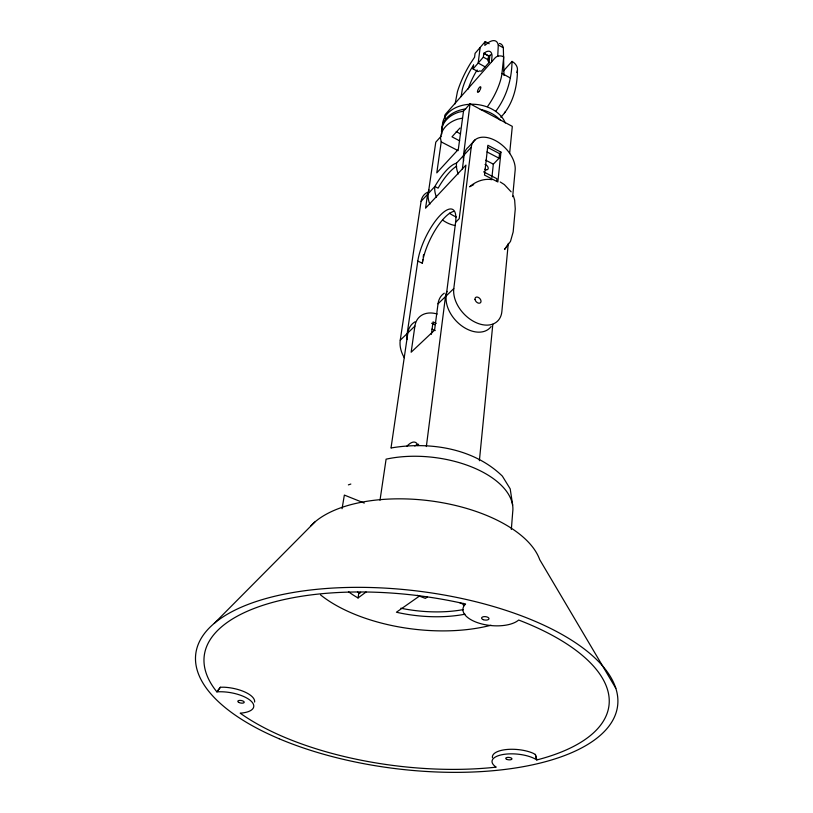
<?xml version="1.0" encoding="UTF-8"?>
<svg xmlns="http://www.w3.org/2000/svg" width="813" height="813" viewBox="0 0 813 813"><rect width="100%" height="100%" fill="white"/><g stroke="black" fill="none" stroke-linecap="round" stroke-linejoin="round"><path stroke-width="1.22" d="M497.759 56.331L498.278 44.969A41.727 12.551 -62.1 0 0 488.816 42.286L484.782 45.416L485.259 41.544L489.213 43.75M491.56 61.778L492.048 55.538A29.918 9.004 -62.1 0 0 486.225 51.778L483.816 53.353L488.796 56.107L491.215 54.542M511.336 529.436L512.718 511.865A84.745 44.288 7 0 0 473.003 467.495A84.745 44.288 7 0 0 386.094 459.172L380.006 500.239M508.277 243.372L501.875 311.491A28.679 19.39 47 0 1 475.412 322.324A28.679 19.39 47 0 1 453.786 288.605L471.215 147.295A26.362 16.321 44.2 0 1 495.178 140.436A26.362 16.321 44.2 0 1 515.157 170.202L512.668 196.695M517.444 70.142C517.353 87.113 512.871 104.704 500.818 117.224M479.385 460.727L492.82 324.275M509.629 153.566L512.312 126.371L470.077 103.8L463.501 111.168L458.319 149.429L436.794 172.864L441.225 141.899L458.136 150.659M495.9 111.107C506.601 96.788 511.814 79.207 512.017 61.402L503.562 70.822M496.652 181.086L496.895 178.718L483.603 171.848M491.906 177.417L493.339 164.165L499.05 158.21L499.528 153.627L500.96 152.122L487.871 145.263L484.507 175.08L497.861 181.96L500.96 152.122M487.495 106.594A30.071 9.339 -62.1 0 0 501.956 73.394L503.755 56.829A6.199 4.766 6 0 0 495.168 57.825L445.534 114.166A5.925 4.35 8.3 0 0 445.361 118.525M473.583 64.999L473.075 68.922L478.044 71.635L479.528 70.924L481.306 71.259L489.04 62.469L489.893 55.274M488.217 59.115L488.654 55.518M489.04 62.469L487.963 60.782L488.816 55.965L483.826 53.211L483.349 57.144L473.075 68.922M480.148 47.479L478.186 63.058L485.158 66.879M426.347 446.54L445.473 296.623A28.455 19.41 47 0 1 447.028 291.349M463.613 160.842A26.179 16.351 44.2 0 1 463.461 155.659L470.077 103.8M491.154 326.521A28.475 19.41 47 0 1 462.76 326.602A28.475 19.41 47 0 1 446.225 295.891L455.585 222.386L459.213 218.656L465.93 165.11L425.565 208.179L427.597 194.317A25.325 16.494 44 0 1 429.03 189.968M462.384 168.891L464.162 154.897A26.199 16.351 44.2 0 1 468.288 147.244L475.32 139.643M444.274 293.198A28.262 19.431 47 0 0 438.034 303.798L434.569 330.159L411.154 352.222L414.894 326.115A27.652 19.461 47 0 1 437.191 314.021M431.378 334.346L433.034 321.897L436.256 323.391M455.585 222.386A36.443 12.022 -64.1 0 0 440.331 215.181A36.443 12.022 -64.1 0 0 417.801 261.075L422.323 263.239L422.851 259.54M423.207 257.081L423.563 254.621M407.15 339.539A27.449 19.471 47 0 1 407.171 333.564L417.801 261.075M391.012 447.983L407.862 332.893A27.469 19.471 47 0 1 415.067 321.806M429.823 204.276A25.335 16.494 44 0 1 428.248 193.616L435.778 142.184L441.246 136.066M404.274 357.72A27.266 19.471 47 0 1 400.24 340.241L421.093 201.329A25.162 16.524 44 0 1 427.171 192.498M348.503 591.752A89.491 43.221 7 0 0 358.055 597.951L358.685 593.805L360.677 592.321M342.07 508.704L344.356 495.076L364.275 503.064M461.113 96.605L462.302 89.46A29.959 9.014 -62.1 0 1 470.859 69.43L473.562 65.142M455.117 103.871L457.434 91.666A41.778 12.581 -62.1 0 1 470.219 63.78L474.579 57.215L475.077 53.353L485.259 41.544M477.17 69.989L475.818 72.133A29.918 9.116 -62 0 0 468.197 89.003M507.241 245.739L504.497 249.53L510.493 241.37L513.166 231.949L515.269 208.961L514.659 200.12L513.379 195.963M220.353 687.249L216.878 691.873A25.406 10.041 9.6 0 1 250.902 700.938A25.406 10.041 9.6 0 1 240.201 713.174A203.89 85.802 7 0 0 496.225 767.137A24.441 9.38 5.3 0 1 502.922 754.535A24.441 9.38 5.3 0 1 536.804 759.942A203.89 85.802 7 0 0 518.674 620.034A29.553 13.77 5.6 0 1 479.579 623.337A29.553 13.77 5.6 0 1 465.605 604.029A203.89 85.802 7 0 0 258.849 606.701A203.89 85.802 7 0 0 216.878 691.873L220.455 687.239L224.063 687.209A25.345 10.081 9.6 0 1 254.621 702.046M504.477 112.763L505.29 111.777M441.225 141.899L440.514 138.352A32.5 23.506 7 0 1 457.678 119.145L462.587 118.109M459.955 128.027L451.987 136.838L459.691 140.852M421.093 201.329L427.597 194.317M428.248 193.616L434.843 186.512A39.075 12.51 -63.5 0 1 456.51 163.149L463.461 155.659M464.162 154.897L471.215 147.295M214.317 623.327L314.875 521.997M400.24 340.241L407.171 333.564M407.862 332.893L414.894 326.115M438.034 303.798L445.473 296.623M446.225 295.891L453.786 288.605M358.055 597.951L366.063 592.006M419.02 596.376L396.409 612.23A89.491 43.221 7 0 0 465.016 614.191M427.404 596.966L425.372 598.378L417.282 595.309M348.381 484.873L350.84 484.05M473.694 184.612L469.599 186.787C475.666 181.472 483.928 178.271 492.028 179.683M463.501 111.168L458.613 112.214A32.357 23.526 7 0 0 441.5 131.442L441.855 133.942M391.287 447.933C429.64 441.408 473.623 448.146 502.363 476.123L510.198 488.857L512.668 505.137M459.955 602.9L463.4 604.222M431.977 329.102L435.209 330.586M431.612 323.249L434.833 324.733M485.707 160.202L493.339 164.165M487.017 151.929L499.05 158.21M487.536 147.346L499.528 153.627M456.215 131.635L460.595 133.932M501.956 73.394L510.31 77.977M483.349 57.144L488.349 59.898M498.278 44.969L503.338 47.794L503.999 75.467M500.239 181.98L504.324 184.571L511.113 191.807M615.817 688.306L539.72 559.679A120.883 59.207 7 0 0 434.823 501.479A120.883 59.207 7 0 0 310.942 525.757M535.33 754.444L536.804 759.942L535.401 754.484L532.911 753.153A24.39 9.421 5.3 0 0 505.95 749.586A24.39 9.421 5.3 0 0 492.454 757.716M499.406 43.455A41.666 12.683 -62.1 0 1 503.338 47.794M512.017 61.402A12.327 9.431 5.6 0 1 516.814 72.53M442.455 127.895A32.235 23.547 7 0 1 468.684 104.349A32.235 23.547 7 0 1 505.29 122.987M441.754 129.714A32.317 23.536 7 0 1 465.697 108.912M480.259 109.409A32.317 23.536 7 0 1 500.625 120.487M455.229 225.516A25.335 16.494 44 0 1 442.699 220.16M485.026 164.45A3.272 2.043 44.2 0 1 488.217 168.149A3.272 2.043 44.2 0 1 485.219 169.368M456.357 217A25.498 16.473 44 0 1 449.416 213.179M436.459 197.203A25.498 16.473 44 0 1 434.843 186.512L438.105 188.149A39.034 12.591 -63.5 0 1 456.672 166.187M458.268 173.952A26.016 16.382 44.1 0 1 456.51 163.149M485.117 169.002A3.262 2.043 44.2 0 1 485.696 170.405M422.323 263.239A36.402 12.124 -64.1 0 1 453.471 211.471M406.937 446.164A24.624 9.106 -67.5 0 1 417.902 445.646M414.782 445.991A24.583 9.187 -67.5 0 1 418.685 444.284M463.522 605.797A29.481 13.821 5.5 0 1 463.501 603.378M490.991 625.238A121.574 58.78 7 0 1 320.535 594.892M463.39 609.587A87.702 42.561 7 0 1 400.85 608.215M359.742 593.409A87.702 42.561 7 0 1 357.537 592.108M478.908 91.605A3.13 0.955 -62.2 0 0 480.727 86.859A3.13 0.955 -62.2 0 0 477.831 90.111A3.13 0.955 -62.2 0 0 478.908 91.605M475.026 299.469A3.587 2.419 47 0 0 479.924 303.086A3.587 2.419 47 0 0 479.06 297.843A3.587 2.419 47 0 0 475.026 299.469M279.144 738.753A212.498 89.471 7 0 0 616.254 712.178A212.498 89.471 7 0 0 324.712 588.622A212.498 89.471 7 0 0 279.144 738.753M507.109 759.484A3.14 1.209 5.4 0 0 511.966 758.946A3.14 1.209 5.4 0 0 507.475 757.411A3.14 1.209 5.4 0 0 507.109 759.484M238.859 702.452A3.252 1.291 9.4 0 0 244.164 702.493A3.252 1.291 9.4 0 0 240.028 700.4A3.252 1.291 9.4 0 0 238.859 702.452M483.257 619.658A3.74 1.728 5.7 0 0 489.009 618.754A3.74 1.728 5.7 0 0 483.603 616.691A3.74 1.728 5.7 0 0 483.257 619.658"/></g></svg>
